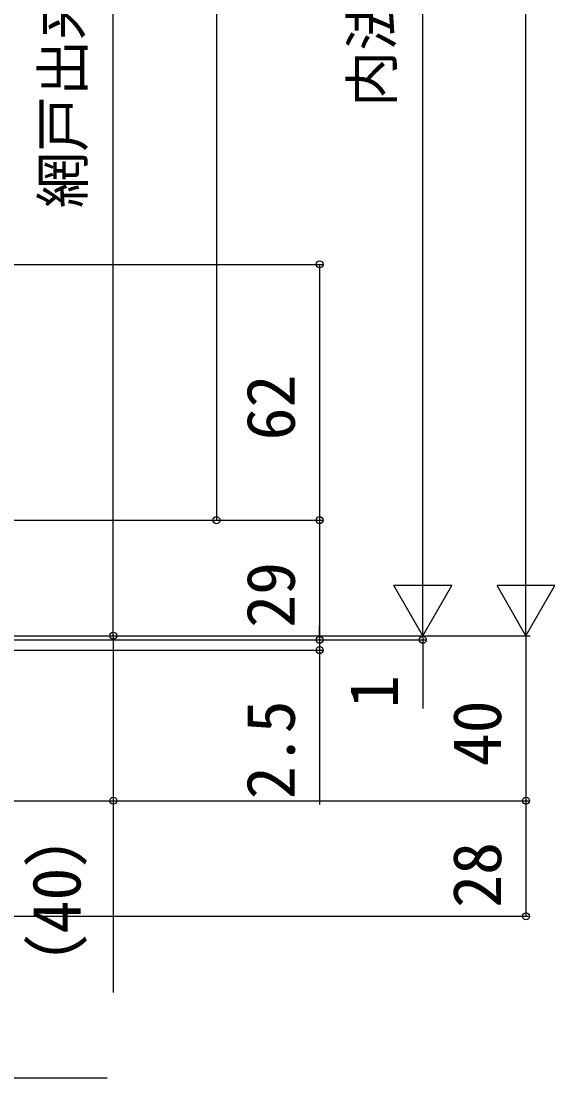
# Model space of a CAD drawing. Units: millimetres, scale not verified. Extents: x -700 to 700, y -1043 to 1036.
# Drawn here: x -266.3 to -137, y 205.3 to 461.4 of the extents above; entities that cross this region are included whole.
import ezdxf
from ezdxf.enums import TextEntityAlignment as Align

# ---------------------------------------------------------------- set-up
doc = ezdxf.new("R2010")
doc.units = ezdxf.units.MM
doc.header["$LTSCALE"] = 6
doc.layers.add('0-7_YKK_D', color=6, linetype='Continuous')
doc.styles.add('ＭＳ ゴシック', font='')
doc.styles.get('ＭＳ ゴシック').set_extended_font_data('MS Gothic')

msp = doc.modelspace()

# ---------------------------------------------------------------- linework, layer by layer
at = {"layer": '0-7_YKK_D'}
for p, q in [((-144, 326.496), (-144, 698.496)), ((-244, 312.498), (-244, 689.996)), ((-169, 326.496), (-169, 668.496)), ((-219, 644.496), (-219, 340.496)), ((-424, 402.496), (-193, 402.496)), ((-194, 402.496), (-194, 340.496)), ((-410.5, 340.496), (-218, 340.496)), ((-409.5, 340.496), (-193, 340.496)), ((-409.5, 340.496), (-193, 340.496)), ((-194, 340.496), (-194, 311.496)), ((-169, 312.496), (-169, 336.745)), ((-144, 312.496), (-144, 336.745)), ((-169, 312.496), (-176, 324.62)), ((-162, 324.62), (-176, 324.62)), ((-169, 312.496), (-162, 324.62)), ((-144, 312.496), (-151, 324.62)), ((-137, 324.62), (-151, 324.62)), ((-144, 312.496), (-137, 324.62)), ((-169, 312.496), (-169, 315.896)), ((-408.9, 312.496), (-143, 312.496)), ((-407.9, 312.496), (-143, 312.496)), ((-391, 312.496), (-168, 312.496)), ((-341.999, 312.498), (-243, 312.498)), ((-246.633, 312.496), (-243, 312.496)), ((-243.822, 312.496), (-168, 312.496)), ((-194, 311.496), (-194, 314.896)), ((-169, 312.496), (-169, 311.496)), ((-144, 312.496), (-144, 272.496)), ((-394.5, 311.496), (-193, 311.496)), ((-394.5, 311.496), (-168, 311.496)), ((-394.5, 311.496), (-193, 311.496)), ((-194, 311.496), (-194, 308.996)), ((-169, 311.496), (-169, 294.878)), ((-394.3, 308.996), (-193, 308.996)), ((-194, 308.996), (-194, 271.56)), ((-395.25, 272.496), (-143, 272.496)), ((-394.5, 272.496), (-143, 272.496)), ((-274.708, 272.496), (-243, 272.496)), ((-144, 272.496), (-144, 244.496)), ((-460.7, 244.496), (-143, 244.496))]:
    msp.add_line(p, q, dxfattribs=at)
for points in [[(-244, 312.496), (-244, 272.496), (-244, 226.005)], [(-395, 310.146), (-393.299, 307.202), (-334.426, 205.329), (-245.518, 205.329)]]:
    msp.add_lwpolyline(points, dxfattribs=at)
for centre in [(-194, 402.496), (-219, 340.496), (-194, 340.496), (-194, 340.496), (-244, 312.498), (-244, 312.496), (-194, 311.496), (-194, 311.496), (-169, 311.496), (-194, 308.996), (-244, 272.496), (-144, 272.496), (-144, 244.496)]:
    msp.add_circle(centre, 0.85, dxfattribs=at)

# ---------------------------------------------------------------- texts
at = {"layer": '0-7_YKK_D', "style": 'ＭＳ ゴシック'}
for s, height, p in [('内法基準寸法h', 9.971, (-173.355, 440.639)), ('網戸出来高', 9.971, (-248.277, 416.11)), ('62', 11.73, (-196.5, 359.814)), ('29', 11.73, (-196.5, 314.405)), ('1', 11.73, (-171.5, 294.923)), ('2.5', 11.73, (-196.5, 272.878)), ('40', 11.73, (-146.5, 280.86)), ('28', 11.73, (-146.5, 246.536)), ('（40）', 11.73, (-248.409, 224.323))]:
    msp.add_text(s, height=height, rotation=90, dxfattribs=at).set_placement(p, align=Align.BOTTOM_LEFT)

doc.saveas('drawing.dxf')
